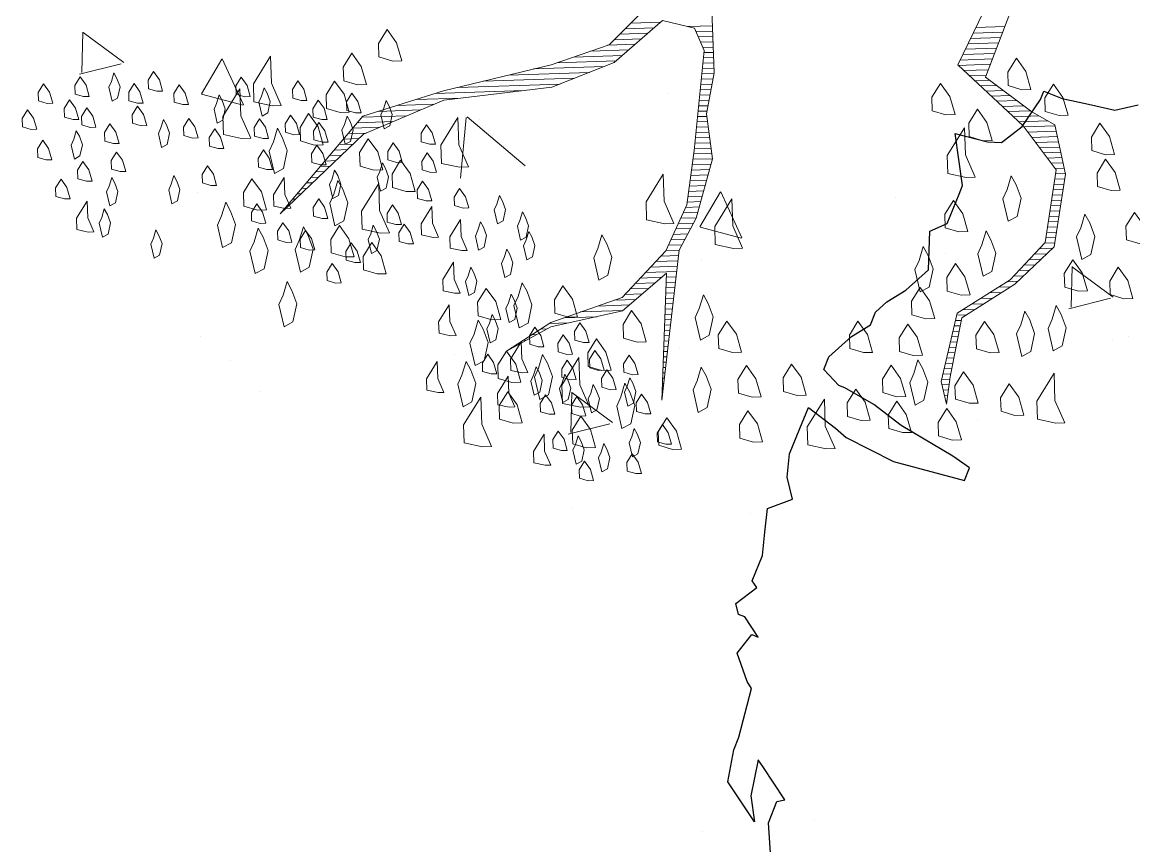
# Model space of a CAD drawing. Header units: millimetres. Extents: x 111 to 1506, y 14 to 566.
# Drawn here: x 206.703 to 208.159, y 113.043 to 114.122 of the extents above; entities that cross this region are included whole.
import ezdxf

# ---------------------------------------------------------------- set-up
doc = ezdxf.new("R2010")
doc.units = ezdxf.units.MM
doc.layers.add('ARBOLES', color=78, linetype='Continuous', lineweight=5)
doc.layers.add('fer', color=8, linetype='Continuous')

# ---------------------------------------------------------------- blocks, each defined once
blk = doc.blocks.new('*X16')
at = {"color": 0}
for p, q in [((17.4377, 15.97), (17.4922, 15.97)), ((17.4484, 15.98), (17.5044, 15.98)), ((17.5556, 15.97), (17.6021, 15.97)), ((17.4163, 15.95), (17.4677, 15.95)), ((17.427, 15.96), (17.4799, 15.96)), ((17.5707, 15.96), (17.6021, 15.96)), ((17.5747, 15.95), (17.6021, 15.95)), ((18.0973, 15.95), (18.152, 15.95)), ((17.3711, 15.93), (17.4433, 15.93)), ((17.4036, 15.94), (17.4555, 15.94)), ((17.5787, 15.94), (17.6021, 15.94)), ((17.5827, 15.93), (17.6021, 15.93)), ((18.0868, 15.93), (18.1436, 15.93)), ((18.092, 15.94), (18.1478, 15.94)), ((17.3061, 15.91), (17.4188, 15.91)), ((17.3386, 15.92), (17.431, 15.92)), ((17.5832, 15.91), (17.6021, 15.91)), ((17.5846, 15.92), (17.6021, 15.92)), ((18.0763, 15.91), (18.1351, 15.91)), ((18.0816, 15.92), (18.1394, 15.92)), ((17.2149, 15.89), (17.3677, 15.89)), ((17.2629, 15.9), (17.3957, 15.9)), ((17.5805, 15.89), (17.6021, 15.89)), ((17.5819, 15.9), (17.6021, 15.9)), ((18.0658, 15.89), (18.1267, 15.89)), ((18.0711, 15.9), (18.1309, 15.9)), ((17.1189, 15.87), (17.3117, 15.87)), ((17.1669, 15.88), (17.3397, 15.88)), ((17.5778, 15.87), (17.5996, 15.87)), ((17.5791, 15.88), (17.6018, 15.88)), ((18.0627, 15.88), (18.1225, 15.88)), ((18.0727, 15.87), (18.1183, 15.87)), ((17.0041, 15.84), (17.0729, 15.84)), ((17.0401, 15.85), (17.1235, 15.85)), ((17.0761, 15.86), (17.2435, 15.86)), ((17.5737, 15.84), (17.5929, 15.84)), ((17.575, 15.85), (17.5951, 15.85)), ((17.5764, 15.86), (17.5974, 15.86)), ((18.0827, 15.86), (18.1141, 15.86)), ((18.0927, 15.85), (18.1197, 15.85)), ((18.1027, 15.84), (18.1322, 15.84)), ((16.9371, 15.82), (17.0215, 15.82)), ((16.9681, 15.83), (17.0472, 15.83)), ((17.5709, 15.82), (17.5885, 15.82)), ((17.5723, 15.83), (17.5907, 15.83)), ((18.1127, 15.83), (18.1447, 15.83)), ((18.1227, 15.82), (18.1572, 15.82)), ((16.919, 15.8), (16.9701, 15.8)), ((16.9281, 15.81), (16.9958, 15.81)), ((17.5682, 15.8), (17.5856, 15.8)), ((17.5696, 15.81), (17.5863, 15.81)), ((18.1327, 15.81), (18.1697, 15.81)), ((18.1427, 15.8), (18.1822, 15.8)), ((16.9009, 15.78), (16.9301, 15.78)), ((16.91, 15.79), (16.9444, 15.79)), ((17.5655, 15.78), (17.5876, 15.78)), ((17.5669, 15.79), (17.5866, 15.79)), ((18.1527, 15.79), (18.1947, 15.79)), ((18.1627, 15.78), (18.2105, 15.78)), ((16.8829, 15.76), (16.9077, 15.76)), ((16.8919, 15.77), (16.9189, 15.77)), ((17.5628, 15.76), (17.5896, 15.76)), ((17.5641, 15.77), (17.5886, 15.77)), ((18.1727, 15.77), (18.2271, 15.77)), ((18.182, 15.76), (18.2403, 15.76)), ((16.8648, 15.74), (16.8853, 15.74)), ((16.8738, 15.75), (16.8965, 15.75)), ((17.56, 15.74), (17.5916, 15.74)), ((17.5614, 15.75), (17.5906, 15.75)), ((18.189, 15.75), (18.2422, 15.75)), ((18.196, 15.74), (18.244, 15.74)), ((16.8467, 15.72), (16.863, 15.72)), ((16.8557, 15.73), (16.8742, 15.73)), ((17.5568, 15.72), (17.5936, 15.72)), ((17.5585, 15.73), (17.5926, 15.73)), ((18.203, 15.73), (18.2458, 15.73)), ((18.21, 15.72), (18.2476, 15.72)), ((16.8286, 15.7), (16.8406, 15.7)), ((16.8376, 15.71), (16.8518, 15.71)), ((17.5535, 15.7), (17.5875, 15.7)), ((17.5551, 15.71), (17.5906, 15.71)), ((18.217, 15.71), (18.2494, 15.71)), ((18.224, 15.7), (18.2512, 15.7)), ((16.8105, 15.68), (16.8183, 15.68)), ((16.8195, 15.69), (16.8295, 15.69)), ((17.5501, 15.68), (17.5814, 15.68)), ((17.5518, 15.69), (17.5844, 15.69)), ((18.231, 15.69), (18.2531, 15.69)), ((18.238, 15.68), (18.2549, 15.68)), ((16.7924, 15.66), (16.7959, 15.66)), ((16.8014, 15.67), (16.8071, 15.67)), ((17.5468, 15.66), (17.5752, 15.66)), ((17.5485, 15.67), (17.5783, 15.67)), ((18.2367, 15.66), (18.2553, 15.66)), ((18.2385, 15.67), (18.2567, 15.67)), ((16.7833, 15.65), (16.7848, 15.65)), ((17.5435, 15.64), (17.5691, 15.64)), ((17.5451, 15.65), (17.5721, 15.65)), ((18.2329, 15.64), (18.2515, 15.64)), ((18.2348, 15.65), (18.2534, 15.65)), ((17.5302, 15.61), (17.5598, 15.61)), ((17.5352, 15.62), (17.5629, 15.62)), ((17.5402, 15.63), (17.566, 15.63)), ((18.2273, 15.61), (18.2459, 15.61)), ((18.2292, 15.62), (18.2478, 15.62)), ((18.231, 15.63), (18.2497, 15.63)), ((17.5202, 15.59), (17.5486, 15.59)), ((17.5252, 15.6), (17.5543, 15.6)), ((18.2235, 15.59), (18.2422, 15.59)), ((18.2254, 15.6), (18.244, 15.6)), ((17.5102, 15.57), (17.5372, 15.57)), ((17.5152, 15.58), (17.5429, 15.58)), ((18.2198, 15.57), (18.2384, 15.57)), ((18.2217, 15.58), (18.2403, 15.58)), ((17.5002, 15.55), (17.5257, 15.55)), ((17.5052, 15.56), (17.5315, 15.56)), ((18.216, 15.55), (18.2347, 15.55)), ((18.2179, 15.56), (18.2365, 15.56)), ((17.4803, 15.53), (17.5226, 15.53)), ((17.4903, 15.54), (17.5241, 15.54)), ((18.2032, 15.53), (18.2284, 15.53)), ((18.2132, 15.54), (18.2328, 15.54)), ((17.4603, 15.51), (17.5196, 15.51)), ((17.4703, 15.52), (17.5211, 15.52)), ((18.1832, 15.51), (18.2059, 15.51)), ((18.1932, 15.52), (18.2171, 15.52)), ((17.4403, 15.49), (17.4786, 15.49)), ((17.4503, 15.5), (17.4911, 15.5)), ((17.4988, 15.49), (17.5165, 15.49)), ((17.4996, 15.5), (17.5181, 15.5)), ((18.1632, 15.49), (18.1834, 15.49)), ((18.1732, 15.5), (18.1946, 15.5)), ((17.4203, 15.47), (17.4536, 15.47)), ((17.4303, 15.48), (17.4661, 15.48)), ((17.4974, 15.47), (17.5135, 15.47)), ((17.4981, 15.48), (17.515, 15.48)), ((18.1409, 15.47), (18.1609, 15.47)), ((18.1532, 15.48), (18.1721, 15.48)), ((17.368, 15.45), (17.4286, 15.45)), ((17.4, 15.46), (17.4411, 15.46)), ((17.496, 15.45), (17.5105, 15.45)), ((17.4967, 15.46), (17.512, 15.46)), ((18.1066, 15.45), (18.1297, 15.45)), ((18.1238, 15.46), (18.1468, 15.46)), ((17.304, 15.43), (17.3661, 15.43)), ((17.336, 15.44), (17.4161, 15.44)), ((17.4946, 15.43), (17.5074, 15.43)), ((17.4953, 15.44), (17.509, 15.44)), ((18.0723, 15.43), (18.0954, 15.43)), ((18.0895, 15.44), (18.1126, 15.44)), ((17.2587, 15.41), (17.2717, 15.41)), ((17.2754, 15.42), (17.3128, 15.42)), ((17.4931, 15.41), (17.5044, 15.41)), ((17.4938, 15.42), (17.5059, 15.42)), ((18.0433, 15.41), (18.0611, 15.41)), ((18.0552, 15.42), (18.0783, 15.42)), ((17.2087, 15.38), (17.2117, 15.38)), ((17.2254, 15.39), (17.2317, 15.39)), ((17.242, 15.4), (17.2517, 15.4)), ((17.491, 15.38), (17.4999, 15.38)), ((17.4917, 15.39), (17.5014, 15.39)), ((17.4924, 15.4), (17.5029, 15.4)), ((18.0353, 15.38), (18.047, 15.38)), ((18.038, 15.39), (18.0493, 15.39)), ((18.0407, 15.4), (18.0516, 15.4)), ((17.4896, 15.36), (17.4968, 15.36)), ((17.4903, 15.37), (17.4984, 15.37)), ((18.03, 15.36), (18.0424, 15.36)), ((18.0327, 15.37), (18.0447, 15.37)), ((17.4881, 15.34), (17.4938, 15.34)), ((17.4888, 15.35), (17.4953, 15.35)), ((18.0247, 15.34), (18.0378, 15.34)), ((18.0273, 15.35), (18.0401, 15.35)), ((17.4867, 15.32), (17.4908, 15.32)), ((17.4874, 15.33), (17.4923, 15.33)), ((18.0193, 15.32), (18.0332, 15.32)), ((18.022, 15.33), (18.0355, 15.33)), ((17.4853, 15.3), (17.4877, 15.3)), ((17.486, 15.31), (17.4893, 15.31)), ((18.014, 15.3), (18.0286, 15.3)), ((18.0167, 15.31), (18.0309, 15.31)), ((17.4838, 15.28), (17.4847, 15.28)), ((17.4846, 15.29), (17.4862, 15.29)), ((18.0113, 15.29), (18.0265, 15.29)), ((18.0115, 15.28), (18.0249, 15.28)), ((17.4831, 15.27), (17.4832, 15.27)), ((18.0135, 15.27), (18.0232, 15.27)), ((18.0155, 15.26), (18.0215, 15.26)), ((18.0175, 15.25), (18.0199, 15.25))]:
    blk.add_line(p, q, dxfattribs=at)
blk = doc.blocks.new('E1E')
at = {"layer": 'ARBOLES', "ltscale": 0.2}
for p, q in [((96.0598, 59.5667), (96.0598, 59.5667)), ((95.5359, 59.5519), (95.5359, 59.5519)), ((96.122, 59.5391), (96.122, 59.5391)), ((96.1796, 59.5223), (96.1796, 59.5223)), ((95.6009, 59.4784), (95.6009, 59.4784)), ((95.2708, 59.4541), (95.2708, 59.4541)), ((95.5845, 59.4467), (95.5298, 59.4067)), ((95.6045, 59.3832), (95.5819, 59.4428)), ((95.6038, 59.3838), (95.5266, 59.4035)), ((95.7975, 59.3971), (95.7975, 59.3971)), ((95.7699, 59.3841), (95.7699, 59.3841)), ((96.2691, 59.314), (96.2691, 59.314)), ((95.473, 59.2552), (95.473, 59.2552)), ((95.4361, 59.2211), (95.4361, 59.2211)), ((95.857, 59.2206), (95.857, 59.2206)), ((96.5118, 59.2106), (96.4571, 59.1706)), ((96.5318, 59.147), (96.5092, 59.2067)), ((94.9941, 59.1844), (94.9941, 59.1844)), ((96.3217, 59.1674), (96.2544, 59.159)), ((96.3128, 59.1041), (96.322, 59.1672)), ((96.5311, 59.1477), (96.4538, 59.1674)), ((96.3122, 59.1036), (96.2542, 59.1583)), ((95.9214, 59.0448), (95.8936, 59.1364)), ((95.1485, 59.1133), (95.1485, 59.1133)), ((95.4933, 59.1143), (95.4933, 59.1143)), ((95.92, 59.0432), (95.8063, 59.0804)), ((95.5054, 59.0022), (95.4473, 59.0568)), ((95.5148, 59.066), (95.4476, 59.0575)), ((95.506, 59.0027), (95.5152, 59.0658)), ((95.9008, 59.0394), (95.9008, 59.0394)), ((95.9924, 59.0443), (95.9924, 59.0443)), ((94.8455, 58.9854), (94.8455, 58.9854)), ((94.8241, 58.9714), (94.8241, 58.9714)), ((94.928, 58.9668), (94.8733, 58.9268)), ((94.948, 58.9033), (94.9254, 58.9629)), ((95.1411, 58.9598), (95.1411, 58.9598)), ((95.8256, 58.9566), (95.8256, 58.9566)), ((94.9473, 58.9039), (94.8701, 58.9236)), ((95.2463, 58.9074), (95.2463, 58.9074)), ((95.6403, 58.8897), (95.6403, 58.8897)), ((95.7812, 56.9208), (95.7812, 56.9208)), ((95.6238, 56.8379), (95.6238, 56.8379))]:
    blk.add_line(p, q, dxfattribs=at)
for points in [[(95.7024, 59.5158), (95.7313, 59.5209), (95.7429, 59.4949), (95.7343, 59.4442), (95.7169, 59.4833), (95.6894, 59.51)], [(95.5281, 59.503), (95.5421, 59.5044), (95.5475, 59.4922), (95.5448, 59.4764), (95.5313, 59.485), (95.52, 59.4994)], [(95.5999, 59.5058), (95.618, 59.509), (95.6252, 59.4927), (95.6198, 59.4611), (95.609, 59.4855), (95.5918, 59.5022)], [(95.5259, 59.4533), (95.5263, 59.4633), (95.5132, 59.4818), (95.5069, 59.4741), (95.51, 59.456), (95.5195, 59.4456), (95.5272, 59.4393)], [(95.5679, 59.4574), (95.5683, 59.4674), (95.5552, 59.4859), (95.5489, 59.4782), (95.5521, 59.4601), (95.5615, 59.4497), (95.5692, 59.4434)], [(95.5846, 59.4746), (95.5986, 59.476), (95.604, 59.4638), (95.6013, 59.448), (95.5877, 59.4565), (95.5764, 59.471)], [(95.4626, 59.4641), (95.4766, 59.4655), (95.482, 59.4533), (95.4793, 59.4375), (95.4658, 59.4461), (95.4545, 59.4605)], [(95.5499, 59.4557), (95.5723, 59.4579), (95.581, 59.4384), (95.5767, 59.413), (95.555, 59.4268), (95.5369, 59.4499)], [(95.6714, 59.463), (95.6938, 59.4652), (95.7025, 59.4457), (95.6981, 59.4204), (95.6764, 59.4341), (95.6584, 59.4572)], [(95.7748, 59.4233), (95.7755, 59.4392), (95.7545, 59.4688), (95.7444, 59.4565), (95.7495, 59.4276), (95.7647, 59.411), (95.7769, 59.4009)], [(95.7992, 59.463), (95.8172, 59.4662), (95.8245, 59.4499), (95.8191, 59.4183), (95.8082, 59.4427), (95.791, 59.4594)], [(96.0834, 59.4127), (96.0842, 59.4286), (96.0632, 59.4582), (96.0531, 59.4459), (96.0581, 59.417), (96.0733, 59.4004), (96.0856, 59.3903)], [(95.4902, 59.4131), (95.4906, 59.423), (95.4775, 59.4416), (95.4712, 59.4339), (95.4744, 59.4158), (95.4839, 59.4054), (95.4916, 59.3991)], [(95.6867, 59.4421), (95.7048, 59.4453), (95.712, 59.4291), (95.7066, 59.3974), (95.6957, 59.4218), (95.6786, 59.4385)], [(95.6244, 59.429), (95.6384, 59.4304), (95.6438, 59.4182), (95.6411, 59.4024), (95.6275, 59.4109), (95.6162, 59.4254)], [(96.3065, 59.4064), (96.307, 59.4164), (96.2939, 59.4349), (96.2876, 59.4272), (96.2907, 59.4091), (96.3002, 59.3988), (96.3079, 59.3924)], [(96.3942, 59.4065), (96.3946, 59.4164), (96.3815, 59.435), (96.3752, 59.4273), (96.3784, 59.4092), (96.3879, 59.3988), (96.3956, 59.3925)], [(96.4055, 59.4359), (96.4235, 59.439), (96.4308, 59.4228), (96.4254, 59.3912), (96.4145, 59.4155), (96.3973, 59.4323)], [(95.4235, 59.4072), (95.4459, 59.4093), (95.4545, 59.3898), (95.4502, 59.3645), (95.4285, 59.3782), (95.4104, 59.4014)], [(95.436, 59.4036), (95.45, 59.4049), (95.4554, 59.3927), (95.4527, 59.3769), (95.4392, 59.3855), (95.4279, 59.4)], [(95.5297, 59.361), (95.5305, 59.3769), (95.5095, 59.4065), (95.4994, 59.3942), (95.5044, 59.3653), (95.5196, 59.3487), (95.5319, 59.3386)], [(95.5825, 59.4), (95.6114, 59.4051), (95.623, 59.3791), (95.6143, 59.3285), (95.597, 59.3675), (95.5695, 59.3942)], [(95.5778, 59.4132), (95.5918, 59.4145), (95.5973, 59.4023), (95.5946, 59.3865), (95.581, 59.3951), (95.5697, 59.4095)], [(95.6671, 59.3676), (95.6678, 59.3835), (95.6468, 59.4131), (95.6367, 59.4008), (95.6418, 59.3719), (95.657, 59.3553), (95.6693, 59.3452)], [(95.67, 59.3811), (95.6705, 59.3911), (95.6574, 59.4096), (95.651, 59.4019), (95.6542, 59.3838), (95.6637, 59.3735), (95.6714, 59.3671)], [(95.6974, 59.4045), (95.7198, 59.4066), (95.7285, 59.3871), (95.7242, 59.3618), (95.7025, 59.3755), (95.6844, 59.3987)], [(95.7328, 59.4042), (95.7468, 59.4056), (95.7522, 59.3934), (95.7495, 59.3776), (95.736, 59.3862), (95.7247, 59.4006)], [(95.5761, 59.3734), (95.5765, 59.3833), (95.5634, 59.4019), (95.5571, 59.3942), (95.5602, 59.3761), (95.5697, 59.3657), (95.5774, 59.3594)], [(95.6239, 59.3752), (95.6244, 59.3852), (95.6113, 59.4037), (95.605, 59.396), (95.6081, 59.3779), (95.6176, 59.3676), (95.6253, 59.3612)], [(95.6881, 59.3843), (95.7062, 59.3875), (95.7134, 59.3712), (95.708, 59.3396), (95.6971, 59.364), (95.68, 59.3807)], [(95.7813, 59.3561), (95.782, 59.372), (95.761, 59.4016), (95.7509, 59.3893), (95.756, 59.3604), (95.7712, 59.3438), (95.7835, 59.3337)], [(96.1572, 59.352), (96.1579, 59.3679), (96.1369, 59.3975), (96.1268, 59.3852), (96.1319, 59.3563), (96.1471, 59.3397), (96.1594, 59.3296)], [(96.4597, 59.4016), (96.4737, 59.4029), (96.4791, 59.3907), (96.4764, 59.3749), (96.4629, 59.3835), (96.4516, 59.398)], [(95.4844, 59.3715), (95.4984, 59.3729), (95.5038, 59.3607), (95.5011, 59.3449), (95.4875, 59.3535), (95.4762, 59.3679)], [(95.5268, 59.3417), (95.5273, 59.3517), (95.5142, 59.3702), (95.5079, 59.3625), (95.511, 59.3444), (95.5205, 59.3341), (95.5282, 59.3277)], [(95.815, 59.3727), (95.8331, 59.3758), (95.8404, 59.3596), (95.835, 59.328), (95.8241, 59.3523), (95.8069, 59.369)], [(96.2201, 59.3333), (96.2208, 59.3492), (96.1999, 59.3788), (96.1897, 59.3665), (96.1948, 59.3376), (96.21, 59.321), (96.2223, 59.3108)], [(96.4019, 59.3564), (96.4024, 59.3663), (96.3892, 59.3848), (96.3829, 59.3771), (96.3861, 59.3591), (96.3956, 59.3487), (96.4033, 59.3424)], [(95.5494, 59.3567), (95.5634, 59.358), (95.5689, 59.3458), (95.5662, 59.33), (95.5526, 59.3386), (95.5413, 59.353)], [(95.6136, 59.3657), (95.6276, 59.3671), (95.633, 59.3549), (95.6303, 59.3391), (95.6167, 59.3477), (95.6054, 59.3621)], [(95.7654, 59.3311), (95.7658, 59.341), (95.7527, 59.3595), (95.7464, 59.3518), (95.7496, 59.3338), (95.7591, 59.3234), (95.7667, 59.3171)], [(96.0138, 59.3638), (96.0278, 59.3651), (96.0333, 59.3529), (96.0306, 59.3371), (96.017, 59.3457), (96.0057, 59.3601)], [(96.0922, 59.323), (96.0929, 59.3389), (96.0719, 59.3686), (96.0618, 59.3563), (96.0669, 59.3274), (96.0821, 59.3107), (96.0944, 59.3006)], [(96.438, 59.3627), (96.452, 59.3641), (96.4575, 59.3519), (96.4548, 59.3361), (96.4412, 59.3446), (96.4299, 59.3591)], [(96.5094, 59.3555), (96.5234, 59.3569), (96.5289, 59.3447), (96.5262, 59.3289), (96.5126, 59.3375), (96.5013, 59.3519)], [(95.3093, 59.3485), (95.3317, 59.3507), (95.3404, 59.3312), (95.3361, 59.3059), (95.3144, 59.3196), (95.2963, 59.3427)], [(95.4279, 59.2922), (95.4286, 59.3081), (95.4076, 59.3377), (95.3975, 59.3255), (95.4026, 59.2965), (95.4178, 59.2799), (95.4301, 59.2698)], [(95.5731, 59.3335), (95.5955, 59.3357), (95.6042, 59.3162), (95.5999, 59.2909), (95.5782, 59.3046), (95.5601, 59.3277)], [(95.5783, 59.3355), (95.5923, 59.3368), (95.5978, 59.3246), (95.5951, 59.3088), (95.5815, 59.3174), (95.5702, 59.3318)], [(95.68, 59.3369), (95.694, 59.3382), (95.6994, 59.3261), (95.6967, 59.3102), (95.6832, 59.3188), (95.6719, 59.3333)], [(96.1101, 59.3336), (96.1241, 59.3349), (96.1295, 59.3227), (96.1268, 59.3069), (96.1133, 59.3155), (96.1019, 59.3299)], [(96.3125, 59.3165), (96.3129, 59.3265), (96.2998, 59.345), (96.2935, 59.3373), (96.2967, 59.3192), (96.3062, 59.3089), (96.3138, 59.3025)], [(96.4815, 59.309), (96.4819, 59.3189), (96.4688, 59.3374), (96.4625, 59.3297), (96.4656, 59.3117), (96.4751, 59.3013), (96.4828, 59.295)], [(95.1994, 59.3152), (95.2283, 59.3203), (95.2399, 59.2943), (95.2313, 59.2436), (95.2139, 59.2827), (95.1864, 59.3094)], [(95.5259, 59.3219), (95.54, 59.3232), (95.5454, 59.311), (95.5427, 59.2952), (95.5291, 59.3038), (95.5178, 59.3182)], [(95.6339, 59.331), (95.6479, 59.3323), (95.6534, 59.3201), (95.6507, 59.3043), (95.6371, 59.3129), (95.6258, 59.3274)], [(95.7394, 59.2751), (95.7402, 59.291), (95.7192, 59.3206), (95.7091, 59.3083), (95.7141, 59.2794), (95.7293, 59.2628), (95.7416, 59.2527)], [(95.7496, 59.2899), (95.75, 59.2999), (95.7369, 59.3184), (95.7306, 59.3107), (95.7338, 59.2926), (95.7433, 59.2823), (95.751, 59.2759)], [(95.764, 59.325), (95.7864, 59.3272), (95.7951, 59.3077), (95.7908, 59.2824), (95.7691, 59.2961), (95.751, 59.3192)], [(95.9584, 59.3258), (95.9809, 59.328), (95.9895, 59.3085), (95.9852, 59.2832), (95.9635, 59.2969), (95.9454, 59.3201)], [(95.998, 59.3226), (96.0121, 59.324), (96.0175, 59.3118), (96.0148, 59.296), (96.0012, 59.3046), (95.9899, 59.319)], [(96.0156, 59.3201), (96.038, 59.3223), (96.0467, 59.3028), (96.0423, 59.2775), (96.0206, 59.2912), (96.0025, 59.3143)], [(96.0721, 59.3313), (96.0861, 59.3326), (96.0916, 59.3205), (96.0889, 59.3046), (96.0753, 59.3132), (96.064, 59.3277)], [(96.1593, 59.3214), (96.1733, 59.3228), (96.1788, 59.3106), (96.1761, 59.2948), (96.1625, 59.3033), (96.1512, 59.3178)], [(96.3947, 59.3288), (96.4087, 59.3302), (96.4141, 59.318), (96.4114, 59.3022), (96.3979, 59.3107), (96.3866, 59.3252)], [(96.5497, 59.3199), (96.5637, 59.3212), (96.5691, 59.309), (96.5664, 59.2932), (96.5528, 59.3018), (96.5415, 59.3162)], [(95.6168, 59.3039), (95.6308, 59.3052), (95.6362, 59.293), (95.6335, 59.2772), (95.6199, 59.2858), (95.6086, 59.3002)], [(95.8246, 59.2746), (95.825, 59.2846), (95.8119, 59.3031), (95.8056, 59.2954), (95.8088, 59.2773), (95.8183, 59.267), (95.826, 59.2606)], [(95.8341, 59.3081), (95.8521, 59.3112), (95.8594, 59.295), (95.854, 59.2634), (95.8431, 59.2878), (95.8259, 59.3045)], [(95.9918, 59.2711), (95.9922, 59.2811), (95.9791, 59.2996), (95.9728, 59.2919), (95.9759, 59.2738), (95.9854, 59.2635), (95.9931, 59.2571)], [(96.171, 59.3036), (96.1934, 59.3058), (96.2021, 59.2863), (96.1978, 59.261), (96.1761, 59.2747), (96.158, 59.2978)], [(95.3382, 59.2835), (95.3606, 59.2857), (95.3693, 59.2662), (95.365, 59.2409), (95.3433, 59.2546), (95.3252, 59.2777)], [(96.1318, 59.2848), (96.1499, 59.288), (96.1571, 59.2717), (96.1517, 59.2401), (96.1408, 59.2645), (96.1237, 59.2812)], [(96.2538, 59.2953), (96.2678, 59.2966), (96.2732, 59.2844), (96.2705, 59.2686), (96.2569, 59.2772), (96.2456, 59.2916)], [(96.4209, 59.2918), (96.4349, 59.2931), (96.4404, 59.2809), (96.4377, 59.2651), (96.4241, 59.2737), (96.4128, 59.2881)], [(96.4643, 59.2819), (96.4783, 59.2832), (96.4837, 59.271), (96.481, 59.2552), (96.4675, 59.2638), (96.4562, 59.2782)], [(96.4941, 59.2805), (96.5081, 59.2819), (96.5136, 59.2697), (96.5109, 59.2539), (96.4973, 59.2625), (96.486, 59.2769)], [(95.5385, 59.2713), (95.5609, 59.2735), (95.5696, 59.254), (95.5653, 59.2287), (95.5436, 59.2424), (95.5255, 59.2655)], [(95.6534, 59.2758), (95.6758, 59.2779), (95.6845, 59.2584), (95.6802, 59.2331), (95.6585, 59.2468), (95.6404, 59.27)], [(95.9317, 59.2639), (95.9457, 59.2652), (95.9511, 59.253), (95.9484, 59.2372), (95.9349, 59.2458), (95.9236, 59.2602)], [(95.978, 59.2644), (96.0069, 59.2695), (96.0185, 59.2435), (96.0099, 59.1929), (95.9925, 59.2319), (95.965, 59.2586)], [(96.0691, 59.2348), (96.0698, 59.2507), (96.0488, 59.2804), (96.0387, 59.2681), (96.0438, 59.2392), (96.059, 59.2225), (96.0713, 59.2124)], [(96.0717, 59.2775), (96.0857, 59.2789), (96.0912, 59.2667), (96.0885, 59.2509), (96.0749, 59.2594), (96.0636, 59.2739)], [(96.3609, 59.2407), (96.3613, 59.2506), (96.3482, 59.2691), (96.3419, 59.2614), (96.3451, 59.2434), (96.3546, 59.233), (96.3622, 59.2267)], [(96.5416, 59.2724), (96.5556, 59.2738), (96.561, 59.2616), (96.5583, 59.2458), (96.5447, 59.2544), (96.5334, 59.2688)], [(95.0975, 59.2464), (95.1199, 59.2486), (95.1286, 59.2291), (95.1243, 59.2038), (95.1026, 59.2175), (95.0845, 59.2407)], [(95.1648, 59.253), (95.1872, 59.2552), (95.1959, 59.2357), (95.1915, 59.2104), (95.1698, 59.2241), (95.1518, 59.2472)], [(95.2732, 59.2545), (95.2956, 59.2567), (95.3043, 59.2372), (95.3, 59.2119), (95.2783, 59.2256), (95.2602, 59.2487)], [(95.7826, 59.2267), (95.7831, 59.2367), (95.77, 59.2552), (95.7636, 59.2475), (95.7668, 59.2294), (95.7763, 59.219), (95.784, 59.2127)], [(96.3911, 59.2493), (96.4051, 59.2506), (96.4106, 59.2385), (96.4079, 59.2226), (96.3943, 59.2312), (96.383, 59.2457)], [(95.0202, 59.2276), (95.0426, 59.2298), (95.0513, 59.2103), (95.047, 59.185), (95.0253, 59.1987), (95.0072, 59.2218)], [(95.3932, 59.23), (95.4156, 59.2322), (95.4243, 59.2127), (95.42, 59.1874), (95.3983, 59.2011), (95.3802, 59.2242)], [(95.4677, 59.1853), (95.4684, 59.2012), (95.4474, 59.2308), (95.4373, 59.2185), (95.4424, 59.1896), (95.4576, 59.173), (95.4699, 59.1629)], [(95.8373, 59.2024), (95.8377, 59.2123), (95.8246, 59.2308), (95.8183, 59.2231), (95.8215, 59.2051), (95.831, 59.1947), (95.8387, 59.1884)], [(95.849, 59.2417), (95.8671, 59.2448), (95.8743, 59.2286), (95.8689, 59.197), (95.8581, 59.2213), (95.8409, 59.2381)], [(95.8987, 59.2394), (95.9168, 59.2426), (95.924, 59.2264), (95.9186, 59.1947), (95.9078, 59.2191), (95.8906, 59.2358)], [(95.9606, 59.2427), (95.9746, 59.244), (95.98, 59.2318), (95.9773, 59.216), (95.9638, 59.2246), (95.9525, 59.239)], [(96.0808, 59.2134), (96.0812, 59.2233), (96.0681, 59.2418), (96.0618, 59.2341), (96.065, 59.2161), (96.0745, 59.2057), (96.0822, 59.1994)], [(96.1884, 59.1944), (96.1891, 59.2103), (96.1681, 59.24), (96.158, 59.2277), (96.1631, 59.1988), (96.1783, 59.1821), (96.1906, 59.172)], [(96.1815, 59.2387), (96.1955, 59.2401), (96.201, 59.2279), (96.1983, 59.2121), (96.1847, 59.2207), (96.1734, 59.2351)], [(96.2651, 59.237), (96.2791, 59.2384), (96.2845, 59.2262), (96.2818, 59.2104), (96.2683, 59.2189), (96.257, 59.2334)], [(96.3089, 59.237), (96.3229, 59.2384), (96.3284, 59.2262), (96.3257, 59.2104), (96.3121, 59.219), (96.3008, 59.2334)], [(96.4607, 59.2023), (96.4612, 59.2123), (96.4481, 59.2308), (96.4418, 59.2231), (96.4449, 59.205), (96.4544, 59.1947), (96.4621, 59.1883)], [(96.4923, 59.2408), (96.5063, 59.2421), (96.5118, 59.2299), (96.5091, 59.2141), (96.4955, 59.2227), (96.4842, 59.2371)], [(95.761, 59.1879), (95.7614, 59.1978), (95.7483, 59.2163), (95.742, 59.2086), (95.7452, 59.1906), (95.7546, 59.1802), (95.7623, 59.1738)], [(96.2368, 59.2082), (96.2658, 59.2133), (96.2773, 59.1873), (96.2687, 59.1367), (96.2513, 59.1757), (96.2238, 59.2024)], [(96.4097, 59.2186), (96.4237, 59.2199), (96.4291, 59.2077), (96.4264, 59.1919), (96.4129, 59.2005), (96.4016, 59.215)], [(95.1157, 59.1532), (95.1164, 59.1691), (95.0954, 59.1987), (95.0853, 59.1864), (95.0904, 59.1575), (95.1056, 59.1409), (95.1179, 59.1308)], [(95.1272, 59.1973), (95.1496, 59.1995), (95.1583, 59.18), (95.154, 59.1547), (95.1323, 59.1684), (95.1142, 59.1915)], [(95.6513, 59.1579), (95.652, 59.1738), (95.6311, 59.2034), (95.621, 59.1911), (95.626, 59.1622), (95.6412, 59.1456), (95.6535, 59.1355)], [(96.0153, 59.1745), (96.0158, 59.1844), (96.0027, 59.2029), (95.9963, 59.1952), (95.9995, 59.1772), (96.009, 59.1668), (96.0167, 59.1605)], [(96.1061, 59.2003), (96.1201, 59.2017), (96.1255, 59.1895), (96.1228, 59.1736), (96.1093, 59.1822), (96.098, 59.1967)], [(96.2055, 59.1958), (96.2195, 59.1972), (96.2249, 59.185), (96.2222, 59.1692), (96.2087, 59.1778), (96.1974, 59.1922)], [(96.2941, 59.172), (96.2945, 59.1819), (96.2814, 59.2004), (96.2751, 59.1927), (96.2783, 59.1747), (96.2877, 59.1643), (96.2954, 59.158)], [(96.3428, 59.1937), (96.3568, 59.195), (96.3623, 59.1828), (96.3596, 59.167), (96.346, 59.1756), (96.3347, 59.1901)], [(95.7818, 59.163), (95.7822, 59.173), (95.7691, 59.1915), (95.7628, 59.1838), (95.766, 59.1657), (95.7754, 59.1553), (95.7831, 59.149)], [(95.8251, 59.1531), (95.8256, 59.163), (95.8125, 59.1816), (95.8062, 59.1739), (95.8093, 59.1558), (95.8188, 59.1454), (95.8265, 59.1391)], [(95.8721, 59.1789), (95.8861, 59.1803), (95.8915, 59.1681), (95.8888, 59.1522), (95.8753, 59.1608), (95.864, 59.1753)], [(95.9304, 59.1902), (95.9444, 59.1916), (95.9498, 59.1794), (95.9471, 59.1636), (95.9336, 59.1722), (95.9222, 59.1866)], [(95.965, 59.1885), (95.9875, 59.1907), (95.9961, 59.1712), (95.9918, 59.1459), (95.9701, 59.1596), (95.952, 59.1827)], [(96.0251, 59.1763), (96.0475, 59.1784), (96.0562, 59.1589), (96.0518, 59.1336), (96.0301, 59.1473), (96.012, 59.1705)], [(96.127, 59.1749), (96.1494, 59.1771), (96.1581, 59.1575), (96.1538, 59.1322), (96.1321, 59.146), (96.114, 59.1691)], [(96.3885, 59.1896), (96.4025, 59.191), (96.4079, 59.1788), (96.4052, 59.163), (96.3916, 59.1716), (96.3803, 59.186)], [(95.0174, 59.164), (95.0398, 59.1662), (95.0485, 59.1467), (95.0441, 59.1213), (95.0224, 59.1351), (95.0044, 59.1582)], [(96.1165, 59.166), (96.1305, 59.1673), (96.136, 59.1551), (96.1333, 59.1393), (96.1197, 59.1479), (96.1084, 59.1623)], [(96.1626, 59.1719), (96.1766, 59.1732), (96.182, 59.161), (96.1793, 59.1452), (96.1658, 59.1538), (96.1545, 59.1682)], [(96.2326, 59.1349), (96.2331, 59.1448), (96.22, 59.1633), (96.2137, 59.1556), (96.2168, 59.1376), (96.2263, 59.1272), (96.234, 59.1209)], [(94.8793, 59.1415), (94.9082, 59.1466), (94.9198, 59.1205), (94.9112, 59.0699), (94.8938, 59.109), (94.8663, 59.1357)], [(94.9436, 59.1545), (94.966, 59.1567), (94.9747, 59.1372), (94.9704, 59.1119), (94.9487, 59.1256), (94.9306, 59.1487)], [(95.2017, 59.1525), (95.2241, 59.1547), (95.2328, 59.1352), (95.2285, 59.1099), (95.2068, 59.1236), (95.1887, 59.1468)], [(95.9403, 59.146), (95.9544, 59.1473), (95.9598, 59.1351), (95.9571, 59.1193), (95.9435, 59.1279), (95.9322, 59.1423)], [(95.9964, 59.1514), (96.0104, 59.1528), (96.0158, 59.1406), (96.0131, 59.1248), (95.9995, 59.1334), (95.9882, 59.1478)], [(96.0949, 59.1271), (96.0953, 59.137), (96.0822, 59.1555), (96.0759, 59.1479), (96.0791, 59.1298), (96.0885, 59.1194), (96.0962, 59.1131)], [(96.2116, 59.1424), (96.2405, 59.1475), (96.2521, 59.1215), (96.2434, 59.0709), (96.2261, 59.1099), (96.1986, 59.1366)], [(96.257, 59.1457), (96.271, 59.1471), (96.2765, 59.1349), (96.2738, 59.1191), (96.2602, 59.1277), (96.2489, 59.1421)], [(95.1273, 59.1272), (95.1497, 59.1294), (95.1584, 59.1099), (95.154, 59.0846), (95.1323, 59.0983), (95.1143, 59.1214)], [(95.9015, 59.1212), (95.9304, 59.1263), (95.942, 59.1003), (95.9333, 59.0497), (95.916, 59.0887), (95.8885, 59.1154)], [(96.131, 59.1334), (96.145, 59.1348), (96.1504, 59.1226), (96.1477, 59.1068), (96.1342, 59.1154), (96.1229, 59.1298)], [(95.9584, 59.1053), (95.9725, 59.1067), (95.9779, 59.0945), (95.9752, 59.0787), (95.9616, 59.0872), (95.9503, 59.1017)], [(96.047, 59.0814), (96.0475, 59.0914), (96.0343, 59.1099), (96.028, 59.1022), (96.0312, 59.0841), (96.0407, 59.0737), (96.0484, 59.0674)], [(96.1082, 59.112), (96.1306, 59.1142), (96.1393, 59.0946), (96.135, 59.0693), (96.1133, 59.0831), (96.0952, 59.1062)], [(96.1721, 59.1177), (96.1861, 59.119), (96.1916, 59.1068), (96.1889, 59.091), (96.1753, 59.0996), (96.164, 59.114)], [(96.0858, 59.1036), (96.0999, 59.105), (96.1053, 59.0928), (96.1026, 59.077), (96.089, 59.0855), (96.0777, 59.1)], [(95.0167, 59.078), (95.0391, 59.0801), (95.0478, 59.0606), (95.0435, 59.0353), (95.0218, 59.049), (95.0037, 59.0722)], [(95.4533, 59.0775), (95.4822, 59.0826), (95.4938, 59.0566), (95.4852, 59.006), (95.4678, 59.045), (95.4403, 59.0717)], [(95.5683, 59.082), (95.5972, 59.087), (95.6088, 59.061), (95.6001, 59.0104), (95.5827, 59.0494), (95.5553, 59.0762)], [(94.9885, 59.0187), (94.9893, 59.0346), (94.9683, 59.0642), (94.9582, 59.0519), (94.9632, 59.023), (94.9784, 59.0064), (94.9907, 58.9963)], [(95.1309, 59.0665), (95.1533, 59.0687), (95.162, 59.0491), (95.1577, 59.0238), (95.136, 59.0376), (95.1179, 59.0607)], [(96.0996, 59.0614), (96.122, 59.0635), (96.1307, 59.044), (96.1264, 59.0187), (96.1047, 59.0324), (96.0866, 59.0556)], [(94.9459, 58.9919), (94.9466, 59.0078), (94.9256, 59.0374), (94.9155, 59.0251), (94.9206, 58.9962), (94.9358, 58.9796), (94.9481, 58.9695)], [(95.1751, 58.9848), (95.1758, 59.0007), (95.1548, 59.0303), (95.1447, 59.018), (95.1498, 58.9891), (95.165, 58.9725), (95.1773, 58.9624)], [(95.0934, 59.0108), (95.1158, 59.013), (95.1245, 58.9935), (95.1201, 58.9681), (95.0985, 58.9819), (95.0804, 59.005)], [(96.062, 59.0057), (96.0845, 59.0079), (96.0931, 58.9883), (96.0888, 58.963), (96.0671, 58.9768), (96.049, 58.9999)], [(95.0927, 58.9248), (95.0934, 58.9407), (95.0724, 58.9703), (95.0623, 58.958), (95.0674, 58.9291), (95.0826, 58.9125), (95.0949, 58.9023)], [(94.9243, 58.9355), (94.9467, 58.9377), (94.9554, 58.9182), (94.951, 58.8928), (94.9294, 58.9066), (94.9113, 58.9297)], [(94.8534, 58.9195), (94.8758, 58.9217), (94.8845, 58.9022), (94.8802, 58.8769), (94.8585, 58.8906), (94.8404, 58.9137)], [(95.1339, 58.9197), (95.1563, 58.9219), (95.165, 58.9024), (95.1607, 58.8771), (95.139, 58.8908), (95.1209, 58.9139)], [(94.9583, 58.8415), (94.959, 58.8574), (94.938, 58.8871), (94.9279, 58.8748), (94.933, 58.8458), (94.9482, 58.8292), (94.9605, 58.8191)], [(95.0884, 58.8293), (95.0892, 58.8452), (95.0682, 58.8749), (95.0581, 58.8626), (95.0631, 58.8336), (95.0783, 58.817), (95.0906, 58.8069)], [(94.8622, 58.8299), (94.8846, 58.8321), (94.8933, 58.8126), (94.889, 58.7873), (94.8673, 58.801), (94.8492, 58.8241)], [(95.1557, 58.8359), (95.1846, 58.841), (95.1962, 58.8149), (95.1875, 58.7643), (95.1701, 58.8034), (95.1427, 58.8301)], [(95.1528, 58.7723), (95.1752, 58.7744), (95.1839, 58.7549), (95.1796, 58.7296), (95.1579, 58.7434), (95.1398, 58.7665)], [(94.936, 58.7692), (94.9584, 58.7714), (94.9671, 58.7519), (94.9627, 58.7266), (94.941, 58.7403), (94.9229, 58.7634)], [(95.2222, 58.7564), (95.2446, 58.7586), (95.2533, 58.7391), (95.249, 58.7138), (95.2273, 58.7275), (95.2092, 58.7506)], [(94.9656, 58.7201), (94.988, 58.7223), (94.9967, 58.7028), (94.9924, 58.6775), (94.9707, 58.6912), (94.9526, 58.7143)], [(95.0567, 58.6905), (95.0791, 58.6927), (95.0878, 58.6732), (95.0835, 58.6479), (95.0618, 58.6616), (95.0437, 58.6847)], [(95.1261, 58.6747), (95.1485, 58.6768), (95.1572, 58.6573), (95.1529, 58.632), (95.1312, 58.6457), (95.1131, 58.6689)]]:
    blk.add_lwpolyline(points, close=True, dxfattribs=at)
for points in [[(95.6986, 58.7192), (95.7556, 58.8537), (95.8286, 58.9173), (95.9702, 59.0193), (96.0728, 59.104), (96.1356, 59.2956), (96.0612, 59.13), (95.9644, 59.0324), (95.8141, 58.9498), (95.7376, 58.8768), (95.6921, 58.7864), (95.6408, 58.7791), (95.6133, 58.8058), (95.5691, 58.9576), (95.5473, 59.0415), (95.5509, 59.121), (95.587, 59.215), (95.6765, 59.2938), (95.7242, 59.3618), (95.6736, 59.3003), (95.5783, 59.2345), (95.5364, 59.1535), (95.4683, 59.3414), (95.5314, 59.1123), (95.5256, 59.0552), (95.5373, 58.959), (95.5727, 58.8969), (95.5858, 58.8326), (95.6147, 58.7675), (95.6379, 58.7155)], [(95.2238, 58.5077), (95.2346, 58.6762), (95.103, 58.7267), (95.0285, 58.7715), (95.0017, 58.8842), (95.0305, 58.9594), (95.0883, 59.0397), (95.0709, 59.1488), (95.0499, 59.1785), (95.0608, 59.1365), (95.0789, 59.0433), (95.0211, 58.963), (94.9858, 58.8849), (95.0126, 58.7722), (95.0574, 58.7064), (95.0987, 58.7014), (95.1869, 58.6783), (95.1899, 58.5316)]]:
    blk.add_lwpolyline(points, dxfattribs=at)
at = {"layer": 'ARBOLES', "ltscale": 0.2, "xscale": 0.8372139817761642, "yscale": 0.8372139817761642, "zscale": 0.8372139817761642, "rotation": 204.0028523145856}
blk.add_blockref('*X16', (103.6395, 76.9735), dxfattribs=at)
blk = doc.blocks.new('tr')
at = {"layer": 'fer', "color": 97}
for p, q in [((1378.2054, 205.1749), (1378.1875, 205.2009)), ((1378.2054, 205.1749), (1378.1875, 205.2009)), ((1378.2113, 205.1402), (1378.2054, 205.1749)), ((1378.2113, 205.1402), (1378.2054, 205.1749)), ((1378.7112, 205.1749), (1378.7053, 205.1489)), ((1378.7112, 205.1749), (1378.7053, 205.1489)), ((1378.7291, 205.1749), (1378.7112, 205.1749)), ((1378.7291, 205.1749), (1378.7112, 205.1749)), ((1378.741, 205.0796), (1378.7291, 205.1749)), ((1378.741, 205.0796), (1378.7291, 205.1749)), ((1378.2113, 205.1402), (1378.2113, 205.1402)), ((1378.2173, 205.1056), (1378.2113, 205.1402)), ((1378.2113, 205.1402), (1378.2113, 205.1402)), ((1378.2173, 205.1056), (1378.2113, 205.1402)), ((1378.7053, 205.1489), (1378.6934, 205.0709)), ((1378.7053, 205.1489), (1378.6934, 205.0709)), ((1379.2766, 205.1229), (1379.2409, 205.1056)), ((1379.2766, 205.1229), (1379.2409, 205.1056)), ((1379.2052, 205.1142), (1379.1754, 205.0709)), ((1379.2052, 205.1142), (1379.1754, 205.0709)), ((1379.2111, 205.1056), (1379.2052, 205.1142)), ((1379.2111, 205.1056), (1379.2052, 205.1142)), ((1378.2173, 205.0796), (1378.2173, 205.1056)), ((1378.2173, 205.0796), (1378.2173, 205.1056)), ((1379.2409, 205.1056), (1379.2111, 205.1056)), ((1379.2409, 205.1056), (1379.2111, 205.1056)), ((1378.2292, 205.0796), (1378.2173, 205.0796)), ((1378.2292, 205.0796), (1378.2173, 205.0796)), ((1378.2709, 205.0709), (1378.2292, 205.0796)), ((1378.2709, 205.0709), (1378.2292, 205.0796)), ((1378.735, 205.0103), (1378.741, 205.0796)), ((1378.735, 205.0103), (1378.741, 205.0796)), ((1379.2468, 205.0882), (1379.2111, 205.0363)), ((1379.2468, 205.0882), (1379.2111, 205.0363)), ((1379.2171, 205.0709), (1379.2468, 205.0882)), ((1379.2171, 205.0709), (1379.2468, 205.0882)), ((1378.3006, 205.0536), (1378.2709, 205.0709)), ((1378.3006, 205.0536), (1378.2709, 205.0709)), ((1378.6934, 205.0709), (1378.6815, 205.0276)), ((1378.6934, 205.0709), (1378.6815, 205.0276)), ((1379.1695, 205.0622), (1379.2171, 205.0709)), ((1379.1754, 205.0709), (1379.1695, 205.0622)), ((1379.1695, 205.0622), (1379.2171, 205.0709)), ((1379.1754, 205.0709), (1379.1695, 205.0622)), ((1378.3066, 205.0363), (1378.3006, 205.0536)), ((1378.3066, 205.0363), (1378.3006, 205.0536)), ((1378.3125, 204.9929), (1378.3066, 205.0363)), ((1378.3125, 204.9929), (1378.3066, 205.0363)), ((1379.2111, 205.0363), (1379.1695, 205.0276)), ((1379.2111, 205.0363), (1379.1695, 205.0276)), ((1378.372, 205.0276), (1378.3125, 204.9929)), ((1378.372, 205.0276), (1378.3125, 204.9929)), ((1378.3839, 205.0276), (1378.372, 205.0276)), ((1378.3839, 205.0276), (1378.372, 205.0276)), ((1378.4256, 205.0276), (1378.3839, 205.0276)), ((1378.4256, 205.0276), (1378.3839, 205.0276)), ((1378.4434, 205.0103), (1378.4256, 205.0276)), ((1378.4434, 205.0103), (1378.4256, 205.0276)), ((1378.491, 205.0276), (1378.4434, 205.0103)), ((1378.491, 205.0276), (1378.4434, 205.0103)), ((1378.5268, 205.0103), (1378.491, 205.0276)), ((1378.5268, 205.0103), (1378.491, 205.0276)), ((1378.6815, 205.0276), (1378.6755, 204.9843)), ((1378.6815, 205.0276), (1378.6755, 204.9843)), ((1379.1516, 205.0276), (1379.0862, 205.0189)), ((1379.1516, 205.0276), (1379.0862, 205.0189)), ((1379.1695, 205.0276), (1379.1516, 205.0276)), ((1379.1695, 205.0276), (1379.1516, 205.0276)), ((1378.5506, 204.9929), (1378.5268, 205.0103)), ((1378.5506, 204.9929), (1378.5268, 205.0103)), ((1378.7291, 204.9929), (1378.735, 205.0103)), ((1378.7291, 204.9929), (1378.735, 205.0103)), ((1379.0802, 205.0103), (1379.0505, 204.9843)), ((1379.0802, 205.0103), (1379.0505, 204.9843)), ((1379.0862, 205.0189), (1379.0802, 205.0103)), ((1379.0862, 205.0189), (1379.0802, 205.0103)), ((1379.0862, 205.0189), (1379.0862, 205.0189)), ((1379.0862, 205.0189), (1379.0862, 205.0189)), ((1378.5684, 204.9843), (1378.5506, 204.9929)), ((1378.5684, 204.9843), (1378.5506, 204.9929)), ((1378.7172, 204.9496), (1378.7291, 204.9929)), ((1378.7172, 204.9496), (1378.7291, 204.9929)), ((1379.0207, 205.0016), (1379.0028, 204.9756)), ((1379.0207, 205.0016), (1379.0028, 204.9756)), ((1379.0207, 204.9929), (1379.0207, 205.0016)), ((1379.0207, 204.9929), (1379.0207, 205.0016)), ((1379.0505, 204.9843), (1379.0207, 204.9929)), ((1379.0505, 204.9843), (1379.0207, 204.9929)), ((1378.5863, 204.9843), (1378.5684, 204.9843)), ((1378.5863, 204.9843), (1378.5684, 204.9843)), ((1378.6101, 204.9669), (1378.5863, 204.9843)), ((1378.6101, 204.9669), (1378.5863, 204.9843)), ((1378.6755, 204.9843), (1378.6755, 204.9756)), ((1378.6755, 204.9843), (1378.6755, 204.9756)), ((1379.0505, 204.9843), (1379.0505, 204.9843)), ((1379.0505, 204.9843), (1379.0505, 204.9843)), ((1379.0505, 204.9843), (1379.0505, 204.9843)), ((1379.0505, 204.9843), (1379.0505, 204.9843)), ((1378.6458, 204.9496), (1378.6101, 204.9669)), ((1378.6458, 204.9496), (1378.6101, 204.9669)), ((1378.6755, 204.9756), (1378.6636, 204.9496)), ((1378.6755, 204.9756), (1378.6636, 204.9496)), ((1378.8362, 204.9756), (1378.8124, 204.9583)), ((1378.8362, 204.9756), (1378.8124, 204.9583)), ((1378.86, 204.9496), (1378.8362, 204.9756)), ((1378.86, 204.9496), (1378.8362, 204.9756)), ((1378.9195, 204.9669), (1378.8898, 204.9583)), ((1378.9195, 204.9669), (1378.8898, 204.9583)), ((1378.9552, 204.9669), (1378.9195, 204.9669)), ((1378.9552, 204.9669), (1378.9195, 204.9669)), ((1378.9612, 204.9756), (1378.9552, 204.9669)), ((1378.9612, 204.9756), (1378.9552, 204.9669)), ((1378.9909, 204.9583), (1378.9612, 204.9756)), ((1378.9909, 204.9583), (1378.9612, 204.9756)), ((1379.0028, 204.9669), (1378.9909, 204.9583)), ((1379.0028, 204.9669), (1378.9909, 204.9583)), ((1379.0028, 204.9756), (1379.0028, 204.9669)), ((1379.0028, 204.9756), (1379.0028, 204.9669)), ((1378.6636, 204.9496), (1378.6458, 204.9496)), ((1378.6636, 204.9496), (1378.6458, 204.9496)), ((1378.7469, 204.9496), (1378.7172, 204.9496)), ((1378.7469, 204.9496), (1378.7172, 204.9496)), ((1378.7827, 204.9496), (1378.7469, 204.9496)), ((1378.7827, 204.9496), (1378.7469, 204.9496)), ((1378.8124, 204.9583), (1378.7827, 204.9496)), ((1378.8124, 204.9583), (1378.7827, 204.9496)), ((1378.8898, 204.9583), (1378.86, 204.9496)), ((1378.8898, 204.9583), (1378.86, 204.9496))]:
    blk.add_line(p, q, dxfattribs=at)

msp = doc.modelspace()

# ---------------------------------------------------------------- block references
at = {"lineweight": 100, "rotation": 247.9147716791316}
msp.add_blockref('tr', (536.19833, 1468.2298), dxfattribs=at)
at = {"layer": 'ARBOLES', "color": 0, "xscale": 0.8310831642732954, "yscale": 0.8310831642732954, "zscale": 0.8310831642732954, "rotation": 157.9147716791316}
for p in [(299.60339, 129.49426), (299.14104, 126.96763)]:
    msp.add_blockref('E1E', p, dxfattribs=at)

doc.saveas('drawing.dxf')
